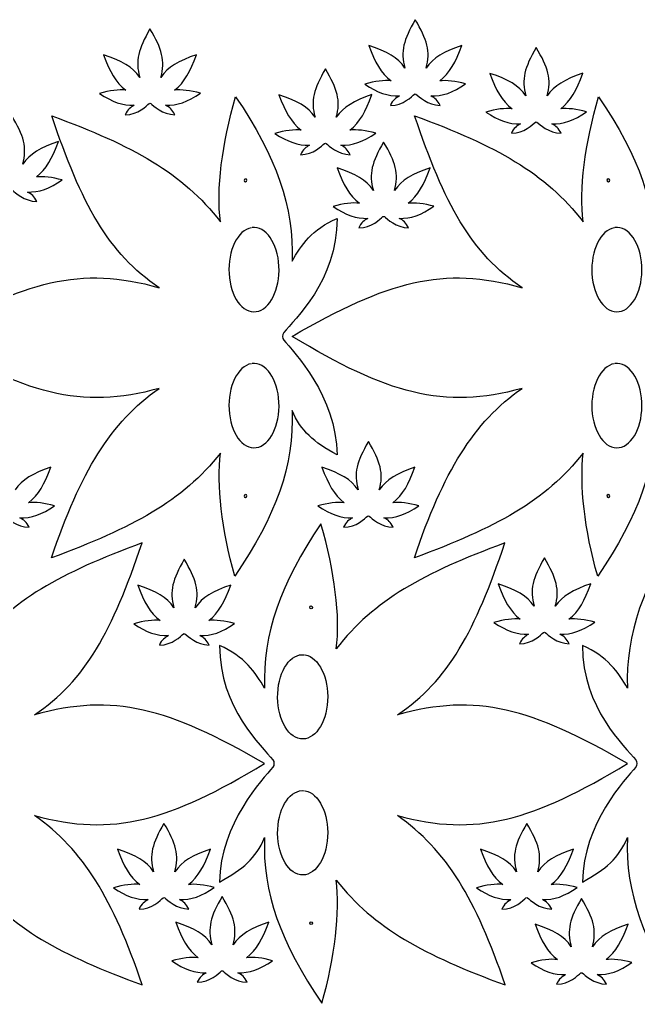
# Model space of a CAD drawing. Extents: x 21 to 5633, y 5 to 1405.
# Drawn here: x 666 to 1535, y 5 to 1387 of the extents above; entities that cross this region are included whole.
import ezdxf

# ---------------------------------------------------------------- set-up
doc = ezdxf.new("R2010")
doc.units = 0
doc.layers.add('mascara_plano_de_corte', color=7, linetype='CONTINUOUS')

msp = doc.modelspace()

# ---------------------------------------------------------------- linework, layer by layer
at = {"layer": 'mascara_plano_de_corte', "color": 7}
for points in [[(1221.901969, 1386.677841)], [(849.448979, 1373.611842)], [(1391.796965, 1347.470842)], [(1095.733973, 1317.494843)], [(1177.503971, 1214.810846)], [(1049.026974, 941.877852)], [(1156.136971, 794.217856)], [(897.522978, 628.77986)], [(1403.335965, 630.68186)], [(1010.319975, 341.967867)], [(1519.921962, 341.967867)], [(868.999978, 257.97887)], [(1378.616966, 257.97887)], [(950.765976, 155.291872)], [(1455.429964, 152.623872)]]:
    msp.add_lwpolyline(points, close=True, dxfattribs=at)
for points in [[(1221.901969, 1386.677841), (1205.49997, 1358.306842), (1200.98397, 1342.115842), (1207.51597, 1318.759843)], [(1237.261969, 1318.759843), (1243.687969, 1341.861842), (1238.741969, 1358.865842), (1221.901969, 1386.677841)], [(849.448979, 1373.611842), (833.046979, 1345.236842), (828.526979, 1329.049843), (835.062979, 1305.693843)], [(864.804978, 1305.693843), (871.233978, 1328.795843), (866.284978, 1345.795842), (849.448979, 1373.611842)], [(1207.51597, 1318.759843), (1197.40597, 1333.865843), (1182.69897, 1341.752842), (1156.761971, 1350.513842)], [(1156.761971, 1350.513842), (1165.655971, 1326.396843), (1173.589971, 1311.916843), (1188.03897, 1300.705843)], [(1287.292968, 1350.568842), (1261.964968, 1342.013842), (1247.347969, 1333.209843), (1237.261969, 1318.759843)], [(1256.351969, 1300.705843), (1270.589968, 1311.884843), (1278.468968, 1326.634843), (1287.292968, 1350.568842)], [(1391.796965, 1347.470842), (1375.394966, 1319.099843), (1370.874966, 1302.912843), (1377.409966, 1279.552844)], [(1407.151965, 1279.552844), (1413.581965, 1302.654843), (1408.632965, 1319.658843), (1391.796965, 1347.470842)], [(835.062979, 1305.693843), (824.948979, 1320.795843), (810.24598, 1328.681843), (784.30498, 1337.443843)], [(784.30498, 1337.443843), (793.20298, 1313.326843), (801.13698, 1298.849844), (815.58198, 1287.638844)], [(914.839977, 1337.502843), (889.511978, 1328.943843), (874.894978, 1320.138843), (864.804978, 1305.693843)], [(883.894978, 1287.638844), (898.132978, 1298.814844), (906.011977, 1313.568843), (914.839977, 1337.502843)], [(1095.733973, 1317.494843), (1079.331973, 1289.123844), (1074.815973, 1272.931844), (1081.351973, 1249.576845)], [(1111.093972, 1249.576845), (1117.522972, 1272.677844), (1112.573972, 1289.677844), (1095.733973, 1317.494843)], [(1188.03897, 1300.705843), (1178.604971, 1301.982843), (1165.097971, 1300.193843), (1151.116971, 1296.201844)], [(1292.710968, 1296.439844), (1279.007968, 1300.357843), (1265.632968, 1301.845843), (1256.351969, 1300.705843)], [(1377.409966, 1279.552844), (1367.296966, 1294.658844), (1352.589966, 1302.545843), (1326.651967, 1311.306843)], [(1326.651967, 1311.306843), (1335.550967, 1287.189844), (1343.479966, 1272.713844), (1357.929966, 1261.502844)], [(1457.187964, 1311.365843), (1431.858964, 1302.806843), (1417.241965, 1294.002844), (1407.151965, 1279.552844)], [(1426.241964, 1261.502844), (1440.479964, 1272.677844), (1448.358964, 1287.431844), (1457.187964, 1311.365843)], [(815.58198, 1287.638844), (806.14798, 1288.916844), (792.64098, 1287.127844), (778.663981, 1283.131844)], [(920.257977, 1283.373844), (906.550977, 1287.287844), (893.179978, 1288.775844), (883.894978, 1287.638844)], [(1151.116971, 1296.201844), (1168.800971, 1284.174844), (1183.69897, 1278.951844), (1199.66797, 1279.533844)], [(1243.772969, 1279.533844), (1259.940969, 1278.849844), (1274.886968, 1284.314844), (1292.710968, 1296.439844)], [(778.663981, 1283.131844), (796.34398, 1271.103844), (811.24198, 1265.881844), (827.210979, 1266.463844)], [(871.315978, 1266.463844), (887.487978, 1265.779844), (902.429977, 1271.248844), (920.257977, 1283.373844)], [(948.304976, 1102.943848), (942.229976, 1147.802847), (950.737976, 1212.045846), (969.737976, 1278.529844)], [(969.737976, 1278.529844), (1026.937974, 1194.435846), (1051.772974, 1123.584848), (1049.003974, 1047.63185)], [(1081.351973, 1249.576845), (1071.237973, 1264.681844), (1056.530974, 1272.568844), (1030.593974, 1281.330844)], [(1030.593974, 1281.330844), (1039.487974, 1257.213845), (1047.421974, 1242.732845), (1061.870973, 1231.521845)], [(1161.128971, 1281.384844), (1135.796972, 1272.826844), (1121.179972, 1264.021844), (1111.093972, 1249.576845)], [(1130.183972, 1231.521845), (1144.421971, 1242.701845), (1152.300971, 1257.451845), (1161.128971, 1281.384844)], [(1187.05097, 1266.259844), (1205.43797, 1266.146844), (1216.98797, 1278.920844), (1220.804969, 1282.002844)], [(1199.66797, 1279.533844), (1194.97997, 1276.873844), (1190.26997, 1273.615844), (1187.05097, 1266.259844)], [(1220.804969, 1282.002844), (1221.429969, 1282.431844), (1222.413969, 1282.404844), (1222.991969, 1282.002844)], [(1222.991969, 1282.002844), (1226.409969, 1279.029844), (1239.640969, 1266.431844), (1256.890969, 1266.259844)], [(1256.890969, 1266.259844), (1253.058969, 1273.205844), (1249.972969, 1276.892844), (1243.772969, 1279.533844)], [(1457.905964, 1102.943848), (1451.831964, 1147.802847), (1460.339963, 1212.045846), (1479.339963, 1278.529844)], [(1479.339963, 1278.529844), (1536.538962, 1194.435846), (1561.374961, 1123.584848), (1558.604961, 1047.63185)], [(814.59798, 1253.189845), (832.983979, 1253.080845), (844.534979, 1265.849844), (848.347979, 1268.935844)], [(827.210979, 1266.463844), (822.522979, 1263.802844), (817.81598, 1260.545844), (814.59798, 1253.189845)], [(848.347979, 1268.935844), (848.972979, 1269.365844), (849.956979, 1269.338844), (850.534979, 1268.935844)], [(850.534979, 1268.935844), (853.956979, 1265.959844), (867.187978, 1253.365845), (884.433978, 1253.189845)], [(884.433978, 1253.189845), (880.601978, 1260.134844), (877.515978, 1263.826844), (871.315978, 1266.463844)], [(1357.929966, 1261.502844), (1348.495966, 1262.779844), (1334.987967, 1260.990844), (1321.007967, 1256.994845)], [(1413.663965, 1240.326845), (1429.831964, 1239.642845), (1444.776964, 1245.111845), (1462.601963, 1257.232845)], [(1462.601963, 1257.232845), (1448.897964, 1261.150844), (1435.526964, 1262.638844), (1426.241964, 1261.502844)], [(670.749983, 1183.857846), (677.175983, 1206.959846), (672.229983, 1223.959845), (655.390984, 1251.775845)], [(862.440978, 1010.299851), (790.60498, 1058.38585), (753.101981, 1128.330848), (711.421982, 1251.693845)], [(711.421982, 1251.693845), (826.124979, 1209.381846), (894.987978, 1171.650847), (948.304976, 1102.943848)], [(1372.042966, 1010.299851), (1300.206967, 1058.38585), (1262.702968, 1128.330848), (1221.022969, 1251.693845)], [(1221.022969, 1251.693845), (1335.726967, 1209.381846), (1404.585965, 1171.650847), (1457.905964, 1102.943848)], [(1321.007967, 1256.994845), (1338.690967, 1244.967845), (1353.589966, 1239.744845), (1369.558966, 1240.326845)], [(1061.870973, 1231.521845), (1052.437974, 1232.799845), (1038.929974, 1231.009845), (1024.948974, 1227.017845)], [(1166.542971, 1227.256845), (1152.839971, 1231.170845), (1139.464972, 1232.662845), (1130.183972, 1231.521845)], [(1356.944966, 1227.052845), (1375.327966, 1226.943845), (1386.882965, 1239.713845), (1390.694965, 1242.799845)], [(1369.558966, 1240.326845), (1364.870966, 1237.666845), (1360.163966, 1234.408845), (1356.944966, 1227.052845)], [(1390.694965, 1242.799845), (1391.319965, 1243.228845), (1392.304965, 1243.197845), (1392.882965, 1242.799845)], [(1392.882965, 1242.799845), (1396.304965, 1239.822845), (1409.534965, 1227.228845), (1426.780964, 1227.052845)], [(1426.780964, 1227.052845), (1422.948964, 1233.998845), (1419.862965, 1237.689845), (1413.663965, 1240.326845)], [(1024.948974, 1227.017845), (1042.632974, 1214.990846), (1057.530974, 1209.767846), (1073.499973, 1210.349846)], [(1117.604972, 1210.349846), (1133.772972, 1209.666846), (1148.718971, 1215.131846), (1166.542971, 1227.256845)], [(720.784982, 1215.666846), (695.452983, 1207.107846), (680.835983, 1198.302846), (670.749983, 1183.857846)], [(689.839983, 1165.802847), (704.077982, 1176.978847), (711.956982, 1191.732846), (720.784982, 1215.666846)], [(1060.886973, 1197.076846), (1079.269973, 1196.963846), (1090.823973, 1209.736846), (1094.636973, 1212.818846)], [(1073.499973, 1210.349846), (1068.812973, 1207.689846), (1064.104973, 1204.431846), (1060.886973, 1197.076846)], [(1094.636973, 1212.818846), (1095.261973, 1213.248846), (1096.245973, 1213.220846), (1096.823973, 1212.818846)], [(1096.823973, 1212.818846), (1100.245972, 1209.842846), (1113.472972, 1197.248846), (1130.722972, 1197.076846)], [(1130.722972, 1197.076846), (1126.890972, 1204.021846), (1123.804972, 1207.709846), (1117.604972, 1210.349846)], [(1177.503971, 1214.810846), (1161.101971, 1186.439846), (1156.581971, 1170.248847), (1163.116971, 1146.892847)], [(1192.85897, 1146.892847), (1199.28897, 1169.994847), (1194.33997, 1186.994846), (1177.503971, 1214.810846)], [(1163.116971, 1146.892847), (1153.003971, 1161.998847), (1138.300972, 1169.881847), (1112.358972, 1178.646847)], [(1112.358972, 1178.646847), (1121.257972, 1154.529847), (1129.190972, 1140.049847), (1143.636971, 1128.838848)], [(1242.894969, 1178.701847), (1217.56597, 1170.142847), (1202.94897, 1161.338847), (1192.85897, 1146.892847)], [(1211.94897, 1128.838848), (1226.187969, 1140.017847), (1234.065969, 1154.767847), (1242.894969, 1178.701847)], [(677.261983, 1144.627847), (693.429983, 1143.943847), (708.374982, 1149.412847), (726.198982, 1161.537847)], [(726.198982, 1161.537847), (712.495982, 1165.451847), (699.120983, 1166.939847), (689.839983, 1165.802847)], [(983.308975, 1163.158847), (982.202975, 1163.045847), (981.394975, 1162.064847), (981.499975, 1160.959847)], [(981.499975, 1160.959847), (981.604975, 1159.853847), (982.581975, 1159.041847), (983.687975, 1159.142847)], [(985.519975, 1161.318847), (985.429975, 1162.424847), (984.460975, 1163.248847), (983.354975, 1163.162847)], [(983.687975, 1159.142847), (984.792975, 1159.240847), (985.612975, 1160.213847), (985.519975, 1161.318847)], [(1492.905963, 1163.158847), (1491.804963, 1163.045847), (1490.995963, 1162.064847), (1491.101963, 1160.959847)], [(1491.101963, 1160.959847), (1491.206963, 1159.853847), (1492.183963, 1159.041847), (1493.288963, 1159.142847)], [(1495.120963, 1161.318847), (1495.030963, 1162.424847), (1494.062963, 1163.248847), (1492.956963, 1163.162847)], [(1493.288963, 1159.142847), (1494.394963, 1159.240847), (1495.214963, 1160.213847), (1495.120963, 1161.318847)], [(656.479984, 1147.099847), (659.901984, 1144.123847), (673.128983, 1131.529848), (690.378983, 1131.353848)], [(690.378983, 1131.353848), (686.546983, 1138.299848), (683.460983, 1141.990847), (677.261983, 1144.627847)], [(1143.636971, 1128.838848), (1134.202972, 1130.115848), (1120.694972, 1128.326848), (1106.718972, 1124.330848)], [(1106.718972, 1124.330848), (1124.397972, 1112.306848), (1139.296972, 1107.084848), (1155.265971, 1107.666848)], [(1199.37097, 1107.666848), (1215.54297, 1106.982848), (1230.483969, 1112.447848), (1248.312969, 1124.572848)], [(1248.312969, 1124.572848), (1234.604969, 1128.486848), (1221.233969, 1129.978848), (1211.94897, 1128.838848)], [(1112.132972, 1107.627848), (1112.659972, 1020.18585), (1051.925974, 965.248852), (1037.257974, 947.111852)], [(1049.003974, 1047.63185), (1061.655973, 1069.924849), (1077.155973, 1092.318849), (1112.132972, 1107.627848)], [(1142.651971, 1094.392849), (1161.038971, 1094.279849), (1172.589971, 1107.052848), (1176.401971, 1110.134848)], [(1155.265971, 1107.666848), (1150.577971, 1105.006848), (1145.870971, 1101.744848), (1142.651971, 1094.392849)], [(1176.401971, 1110.134848), (1177.026971, 1110.564848), (1178.011971, 1110.537848), (1178.589971, 1110.134848)], [(1178.589971, 1110.134848), (1182.01197, 1107.158848), (1195.24197, 1094.564849), (1212.48797, 1094.392849)], [(1212.48797, 1094.392849), (1208.65597, 1101.338848), (1205.56997, 1105.025848), (1199.37097, 1107.666848)], [(991.964975, 1094.494849), (972.722976, 1091.209849), (958.667976, 1062.385849), (960.499976, 1029.97085)], [(1030.558974, 1040.46785), (1028.964974, 1072.916849), (1012.108975, 1097.107849), (992.827975, 1094.623849)], [(1501.565962, 1094.494849), (1482.323963, 1091.209849), (1468.269963, 1062.385849), (1470.101963, 1029.97085)], [(1540.159961, 1040.46385), (1538.565962, 1072.912849), (1521.710962, 1097.107849), (1502.425962, 1094.623849)], [(539.425987, 941.877852), (674.362983, 1019.888851), (751.362981, 1041.36985), (862.440978, 1010.299851)], [(998.628975, 976.599852), (1017.890975, 979.486852), (1032.155974, 1008.013851), (1030.558974, 1040.46785)], [(1049.026974, 941.877852), (1183.96497, 1019.888851), (1260.960968, 1041.36985), (1372.042966, 1010.299851)], [(1508.226962, 976.599852), (1527.491962, 979.486852), (1541.757961, 1008.013851), (1540.159961, 1040.46385)], [(960.499976, 1029.97085), (962.331976, 997.556851), (979.362976, 973.717852), (998.628975, 976.599852)], [(1470.101963, 1029.97085), (1471.933963, 997.556851), (1488.964963, 973.717852), (1508.226962, 976.599852)], [(862.440978, 868.842854), (752.573981, 838.267855), (671.710983, 861.795854), (539.425987, 941.877852)], [(1037.257974, 947.111852), (1035.210974, 944.138852), (1035.347974, 939.451853), (1037.257974, 936.701853)], [(1372.042966, 868.842854), (1262.175968, 838.267855), (1181.31297, 861.795854), (1049.026974, 941.877852)], [(1037.257974, 936.701853), (1051.409974, 920.435853), (1111.304972, 857.517855), (1112.132972, 775.482857)], [(991.964975, 903.541853), (972.722976, 900.256853), (958.667976, 871.431854), (960.499976, 839.017855)], [(1030.558974, 849.513855), (1028.964974, 881.963854), (1012.108975, 906.154853), (992.827975, 903.670853)], [(1501.565962, 903.541853), (1482.323963, 900.256853), (1468.269963, 871.431854), (1470.101963, 839.017855)], [(1540.159961, 849.513855), (1538.565962, 881.963854), (1521.710962, 906.154853), (1502.425962, 903.670853)], [(711.159982, 630.88186), (751.858981, 751.342857), (793.73398, 820.861855), (862.440978, 868.842854)], [(1220.761969, 630.88186), (1261.460968, 751.342857), (1303.335967, 820.861855), (1372.042966, 868.842854)], [(998.628975, 785.646856), (1017.890975, 788.533856), (1032.155974, 817.064856), (1030.558974, 849.513855)], [(1508.226962, 785.646856), (1527.491962, 788.533856), (1541.757961, 817.064856), (1540.159961, 849.513855)], [(960.499976, 839.017855), (962.331976, 806.603856), (979.362976, 782.763856), (998.628975, 785.646856)], [(1049.003974, 837.865855), (1052.257974, 760.967857), (1026.261974, 689.896859), (968.597976, 605.119861)], [(1112.132972, 775.482857), (1079.101973, 793.713856), (1061.558973, 808.381856), (1049.003974, 837.865855)], [(1470.101963, 839.017855), (1471.933963, 806.603856), (1488.964963, 782.763856), (1508.226962, 785.646856)], [(1558.604961, 837.865855), (1561.858961, 760.967857), (1535.862962, 689.896859), (1478.198963, 605.119861)], [(1156.136971, 794.217856), (1139.733972, 765.842857), (1135.214972, 749.654857), (1141.749971, 726.299858)], [(1171.491971, 726.299858), (1177.921971, 749.400857), (1172.972971, 766.400857), (1156.136971, 794.217856)], [(948.304976, 778.045857), (895.144978, 710.330858), (824.983979, 672.865859), (711.159982, 630.88186)], [(968.597976, 605.119861), (949.972976, 670.291859), (942.886976, 733.896858), (948.304976, 778.045857)], [(1457.905964, 778.045857), (1404.745965, 710.330858), (1334.585967, 672.865859), (1220.761969, 630.88186)], [(1478.198963, 605.119861), (1459.573964, 670.291859), (1452.487964, 733.896858), (1457.905964, 778.045857)], [(710.007982, 758.107857), (684.679983, 749.549857), (670.062983, 740.744857), (659.972984, 726.299858)], [(679.065983, 708.244858), (693.300983, 719.420858), (701.179982, 734.174858), (710.007982, 758.107857)], [(1141.749971, 726.299858), (1131.636972, 741.400857), (1116.933972, 749.287857), (1090.991973, 758.052857)], [(1090.991973, 758.052857), (1099.890973, 733.931858), (1107.823972, 719.455858), (1122.269972, 708.244858)], [(1221.526969, 758.107857), (1196.19897, 749.549857), (1181.58197, 740.744857), (1171.491971, 726.299858)], [(1190.58197, 708.244858), (1204.81997, 719.420858), (1212.69897, 734.174858), (1221.526969, 758.107857)], [(983.308975, 719.670858), (982.202975, 719.560858), (981.394975, 718.576858), (981.499975, 717.470858)], [(985.519975, 717.830858), (985.429975, 718.935858), (984.460975, 719.760858), (983.354975, 719.674858)], [(1492.905963, 719.670858), (1491.804963, 719.560858), (1490.995963, 718.576858), (1491.101963, 717.470858)], [(1495.120963, 717.830858), (1495.030963, 718.935858), (1494.062963, 719.760858), (1492.956963, 719.674858)], [(715.425982, 703.978858), (701.722982, 707.892858), (688.347983, 709.384858), (679.065983, 708.244858)], [(981.499975, 717.470858), (981.604975, 716.369858), (982.581975, 715.556858), (983.687975, 715.654858)], [(983.687975, 715.654858), (984.792975, 715.752858), (985.612975, 716.724858), (985.519975, 717.830858)], [(1122.269972, 708.244858), (1112.835972, 709.521858), (1099.327973, 707.732858), (1085.351973, 703.736858)], [(1226.940969, 703.978858), (1213.23797, 707.892858), (1199.86697, 709.384858), (1190.58197, 708.244858)], [(1491.101963, 717.470858), (1491.206963, 716.369858), (1492.183963, 715.556858), (1493.288963, 715.654858)], [(1493.288963, 715.654858), (1494.394963, 715.752858), (1495.214963, 716.724858), (1495.120963, 717.830858)], [(666.483983, 687.072859), (682.655983, 686.388859), (697.597983, 691.853859), (715.425982, 703.978858)], [(1085.351973, 703.736858), (1103.030972, 691.709859), (1117.929972, 686.490859), (1133.897972, 687.072859)], [(1178.003971, 687.072859), (1194.17597, 686.388859), (1209.11697, 691.853859), (1226.940969, 703.978858)], [(645.702984, 689.541859), (649.124984, 686.564859), (662.354983, 673.970859), (679.601983, 673.795859)], [(679.601983, 673.795859), (675.769983, 680.744859), (672.687983, 684.431859), (666.483983, 687.072859)], [(1089.612973, 678.619859), (1032.413974, 594.521861), (1007.577975, 523.670863), (1010.343975, 447.720865)], [(1111.046972, 503.033863), (1117.116972, 547.888862), (1108.608972, 612.131861), (1089.612973, 678.619859)], [(1121.284972, 673.795859), (1139.671972, 673.685859), (1151.222971, 686.455859), (1155.034971, 689.541859)], [(1133.897972, 687.072859), (1129.210972, 684.412859), (1124.503972, 681.150859), (1121.284972, 673.795859)], [(1155.034971, 689.541859), (1155.659971, 689.970859), (1156.644971, 689.943859), (1157.222971, 689.541859)], [(1157.222971, 689.541859), (1160.644971, 686.564859), (1173.874971, 673.970859), (1191.12097, 673.795859)], [(1191.12097, 673.795859), (1187.28897, 680.744859), (1184.20297, 684.431859), (1178.003971, 687.072859)], [(1599.21096, 678.619859), (1542.011961, 594.521861), (1517.175962, 523.670863), (1519.944962, 447.720865)], [(838.323979, 651.77986), (723.620982, 609.470861), (654.761984, 571.740862), (601.444985, 503.033863)], [(687.308983, 410.384866), (759.140981, 458.474865), (796.64498, 528.416863), (838.323979, 651.77986)], [(1347.925966, 651.77986), (1233.222969, 609.470861), (1164.362971, 571.740862), (1111.046972, 503.033863)], [(1196.90597, 410.384866), (1268.741968, 458.474865), (1306.245967, 528.416863), (1347.925966, 651.77986)], [(897.522978, 628.77986), (881.120978, 600.408861), (876.604978, 584.217861), (883.136978, 560.861862)], [(912.878977, 560.861862), (919.308977, 583.963861), (914.362977, 600.967861), (897.522978, 628.77986)], [(1403.335965, 630.68186), (1386.933965, 602.310861), (1382.417965, 586.119861), (1388.952965, 562.763862)], [(1418.694965, 562.763862), (1425.124964, 585.865861), (1420.175964, 602.869861), (1403.335965, 630.68186)], [(1388.952965, 562.763862), (1378.839966, 577.869862), (1364.132966, 585.756861), (1338.194967, 594.517861)], [(1338.194967, 594.517861), (1347.089966, 570.400862), (1355.022966, 555.920862), (1369.472966, 544.709862)], [(1468.729963, 594.572861), (1443.401964, 586.013861), (1428.780964, 577.209862), (1418.694965, 562.763862)], [(1437.784964, 544.709862), (1452.022964, 555.888862), (1459.901964, 570.638862), (1468.729963, 594.572861)], [(883.136978, 560.861862), (873.026978, 575.967862), (858.319979, 583.853861), (832.382979, 592.615861)], [(832.382979, 592.615861), (841.276979, 568.498862), (849.210979, 554.017862), (863.655978, 542.810862)], [(962.913976, 592.670861), (937.585977, 584.115861), (922.968977, 575.310862), (912.878977, 560.861862)], [(931.972977, 542.810862), (946.210976, 553.986862), (954.085976, 568.736862), (962.913976, 592.670861)], [(1075.659973, 559.228862), (1074.554973, 559.326862), (1073.733973, 560.299862), (1073.827973, 561.404862)], [(1073.827973, 561.404862), (1073.917973, 562.509862), (1074.886973, 563.334862), (1075.991973, 563.252862)], [(1077.847973, 561.049862), (1077.741973, 559.943862), (1076.765973, 559.131862), (1075.659973, 559.228862)], [(1076.042973, 563.244862), (1077.144973, 563.134862), (1077.952973, 562.150862), (1077.847973, 561.049862)], [(863.655978, 542.810862), (854.226979, 544.084862), (840.718979, 542.295862), (826.737979, 538.302863)], [(968.331976, 538.541863), (954.628976, 542.459862), (941.253976, 543.947862), (931.972977, 542.810862)], [(1369.472966, 544.709862), (1360.038966, 545.986862), (1346.530966, 544.197862), (1332.550967, 540.205862)], [(1332.550967, 540.205862), (1350.233966, 528.177863), (1365.132966, 522.955863), (1381.101965, 523.537863)], [(1425.206964, 523.537863), (1441.374964, 522.853863), (1456.319964, 528.318863), (1474.144963, 540.443862)], [(1474.144963, 540.443862), (1460.440963, 544.357862), (1447.065964, 545.849862), (1437.784964, 544.709862)], [(826.737979, 538.302863), (844.421979, 526.275863), (859.315979, 521.052863), (875.288978, 521.634863)], [(919.394977, 521.634863), (935.562977, 520.951863), (950.503976, 526.416863), (968.331976, 538.541863)], [(1368.487966, 510.263863), (1386.870965, 510.150863), (1398.425965, 522.924863), (1402.237965, 526.006863)], [(1402.237965, 526.006863), (1402.862965, 526.435863), (1403.847965, 526.408863), (1404.425965, 526.006863)], [(1404.425965, 526.006863), (1407.847965, 523.029863), (1421.073964, 510.435863), (1438.323964, 510.263863)], [(862.671978, 508.361863), (881.058978, 508.252863), (892.608978, 521.021863), (896.421978, 524.103863)], [(875.288978, 521.634863), (870.601978, 518.974863), (865.890978, 515.717863), (862.671978, 508.361863)], [(896.421978, 524.103863), (897.046978, 524.537863), (898.034978, 524.506863), (898.612978, 524.103863)], [(898.612978, 524.103863), (902.030977, 521.131863), (915.261977, 508.537863), (932.511977, 508.361863)], [(932.511977, 508.361863), (928.675977, 515.306863), (925.593977, 518.994863), (919.394977, 521.634863)], [(1381.101965, 523.537863), (1376.413966, 520.877863), (1371.706966, 517.619863), (1368.487966, 510.263863)], [(1438.323964, 510.263863), (1434.491964, 517.209863), (1431.405964, 520.896863), (1425.206964, 523.537863)], [(947.214976, 507.717863), (946.686976, 420.275865), (1007.421975, 365.334867), (1022.089974, 347.197867)], [(1010.343975, 447.720865), (997.694975, 470.009864), (982.190975, 492.408864), (947.214976, 507.717863)], [(1456.815964, 507.717863), (1456.288964, 420.275865), (1517.022962, 365.334867), (1531.690962, 347.197867)], [(1519.944962, 447.720865), (1507.292962, 470.009864), (1491.792963, 492.408864), (1456.815964, 507.717863)], [(1028.788974, 440.552865), (1030.382974, 473.002864), (1047.241974, 497.193864), (1066.522973, 494.709864)], [(1067.386973, 494.580864), (1086.624973, 491.295864), (1100.679972, 462.474864), (1098.847973, 430.060865)], [(1010.319975, 341.967867), (875.382978, 419.974866), (798.38698, 441.455865), (687.308983, 410.384866)], [(1060.722973, 376.689867), (1041.460974, 379.572867), (1027.194974, 408.103866), (1028.788974, 440.552865)], [(1098.847973, 430.060865), (1097.015973, 397.646866), (1079.983973, 373.802867), (1060.722973, 376.689867)], [(1519.921962, 341.967867), (1384.983965, 419.974866), (1307.987967, 441.455865), (1196.90597, 410.384866)], [(1022.089974, 347.197867), (1024.136974, 344.228867), (1023.999974, 339.541868), (1022.089974, 336.791868)], [(1531.690962, 347.197867), (1533.737962, 344.228867), (1533.601962, 339.541868), (1531.690962, 336.791868)], [(687.308983, 268.927869), (797.17598, 238.35387), (878.034978, 261.881869), (1010.319975, 341.967867)], [(1022.089974, 336.791868), (1007.940975, 320.521868), (948.042976, 257.60387), (947.214976, 175.568872)], [(1196.90597, 268.927869), (1306.776967, 238.35387), (1387.636965, 261.881869), (1519.921962, 341.967867)], [(1531.690962, 336.791868), (1517.538962, 320.521868), (1457.644964, 257.60387), (1456.815964, 175.568872)], [(1028.788974, 249.59987), (1030.382974, 282.049869), (1047.241974, 306.240868), (1066.522973, 303.756868)], [(1067.386973, 303.627868), (1086.624973, 300.342868), (1100.679972, 271.521869), (1098.847973, 239.10787)], [(838.589979, 30.967875), (797.89098, 151.427872), (756.015981, 220.95187), (687.308983, 268.927869)], [(1348.187966, 30.967875), (1307.487967, 151.427872), (1265.616968, 220.95187), (1196.90597, 268.927869)], [(868.999978, 257.97887), (852.597979, 229.60387), (848.081979, 213.416871), (854.612979, 190.060871)], [(884.354978, 190.060871), (890.784978, 213.162871), (885.839978, 230.16287), (868.999978, 257.97887)], [(1060.722973, 185.736871), (1041.460974, 188.619871), (1027.194974, 217.150871), (1028.788974, 249.59987)], [(1378.616966, 257.97887), (1362.214966, 229.60387), (1357.698966, 213.416871), (1364.229966, 190.060871)], [(1393.972965, 190.060871), (1400.401965, 213.162871), (1395.456965, 230.16287), (1378.616966, 257.97887)], [(947.214976, 175.568872), (980.249975, 193.802871), (997.792975, 208.470871), (1010.343975, 237.95587)], [(1010.343975, 237.95587), (1007.093975, 161.056872), (1033.089974, 89.986874), (1090.753973, 5.205876)], [(1098.847973, 239.10787), (1097.015973, 206.693871), (1079.983973, 182.849871), (1060.722973, 185.736871)], [(1456.815964, 175.568872), (1489.851963, 193.802871), (1507.394962, 208.470871), (1519.944962, 237.95587)], [(1519.944962, 237.95587), (1516.690962, 161.056872), (1542.690961, 89.986874), (1600.35196, 5.205876)], [(854.612979, 190.060871), (844.503979, 205.162871), (829.796979, 213.049871), (803.85898, 221.81087)], [(803.85898, 221.81087), (812.75398, 197.693871), (820.687979, 183.217871), (835.132979, 172.006872)], [(934.390977, 221.86987), (909.062977, 213.310871), (894.444978, 204.506871), (884.354978, 190.060871)], [(903.448977, 172.006872), (917.687977, 183.181871), (925.562977, 197.935871), (934.390977, 221.86987)], [(1364.229966, 190.060871), (1354.120966, 205.162871), (1339.413967, 213.049871), (1313.476967, 221.81087)], [(1313.476967, 221.81087), (1322.370967, 197.693871), (1330.304967, 183.217871), (1344.749966, 172.006872)], [(1444.007964, 221.86987), (1418.679965, 213.310871), (1404.062965, 204.506871), (1393.972965, 190.060871)], [(1413.065965, 172.006872), (1427.304964, 183.181871), (1435.179964, 197.935871), (1444.007964, 221.86987)], [(601.444985, 178.131872), (654.601984, 110.420873), (724.761982, 72.951874), (838.589979, 30.967875)], [(835.132979, 172.006872), (825.702979, 173.283872), (812.19498, 171.494872), (798.21498, 167.498872)], [(798.21498, 167.498872), (815.89798, 155.470872), (830.792979, 150.248872), (846.765979, 150.830872)], [(890.870978, 150.830872), (907.038977, 150.146872), (921.979977, 155.615872), (939.808977, 167.740872)], [(939.808977, 167.740872), (926.104977, 171.654872), (912.729977, 173.142872), (903.448977, 172.006872)], [(1090.753973, 5.205876), (1109.374972, 70.381874), (1116.460972, 133.986873), (1111.046972, 178.131872)], [(1111.046972, 178.131872), (1164.202971, 110.420873), (1234.362969, 72.951874), (1348.187966, 30.967875)], [(1344.749966, 172.006872), (1335.319967, 173.283872), (1321.812967, 171.494872), (1307.831967, 167.498872)], [(1307.831967, 167.498872), (1325.515967, 155.470872), (1340.409966, 150.248872), (1356.382966, 150.830872)], [(1400.487965, 150.830872), (1416.655965, 150.146872), (1431.597964, 155.615872), (1449.425964, 167.740872)], [(1449.425964, 167.740872), (1435.722964, 171.654872), (1422.347964, 173.142872), (1413.065965, 172.006872)], [(834.147979, 137.556873), (852.534979, 137.447873), (864.085978, 150.217872), (867.897978, 153.302872)], [(867.897978, 153.302872), (868.522978, 153.732872), (869.511978, 153.705872), (870.089978, 153.302872)], [(870.089978, 153.302872), (873.507978, 150.326872), (886.737978, 137.732873), (903.987977, 137.556873)], [(950.765976, 155.291872), (934.362977, 126.920873), (929.847977, 110.732873), (936.382977, 87.373874)], [(966.124976, 87.373874), (972.554976, 110.474873), (967.604976, 127.478873), (950.765976, 155.291872)], [(1343.765966, 137.556873), (1362.151966, 137.447873), (1373.702966, 150.217872), (1377.515966, 153.302872)], [(1377.515966, 153.302872), (1378.140966, 153.732872), (1379.128966, 153.705872), (1379.706966, 153.302872)], [(1379.706966, 153.302872), (1383.124965, 150.326872), (1396.354965, 137.732873), (1413.604965, 137.556873)], [(1455.429964, 152.623872), (1439.026964, 124.252873), (1434.511964, 108.060873), (1441.042964, 84.705874)], [(1470.788963, 84.705874), (1477.214963, 107.806873), (1472.269963, 124.810873), (1455.429964, 152.623872)], [(846.765979, 150.830872), (842.077979, 148.170872), (837.366979, 144.912872), (834.147979, 137.556873)], [(903.987977, 137.556873), (900.151977, 144.502872), (897.069978, 148.193872), (890.870978, 150.830872)], [(1356.382966, 150.830872), (1351.694966, 148.170872), (1346.983966, 144.912872), (1343.765966, 137.556873)], [(1413.604965, 137.556873), (1409.769965, 144.502872), (1406.687965, 148.193872), (1400.487965, 150.830872)], [(936.382977, 87.373874), (926.269977, 102.478873), (911.562977, 110.365873), (885.624978, 119.127873)], [(885.624978, 119.127873), (894.519978, 95.009874), (902.452977, 80.533874), (916.901977, 69.322874)], [(1016.159975, 119.185873), (990.827975, 110.627873), (976.210976, 101.822873), (966.124976, 87.373874)], [(985.214975, 69.322874), (999.452975, 80.498874), (1007.331975, 95.252874), (1016.159975, 119.185873)], [(1075.659973, 115.740873), (1074.554973, 115.838873), (1073.733973, 116.810873), (1073.827973, 117.916873)], [(1073.827973, 117.916873), (1073.917973, 119.021873), (1074.886973, 119.849873), (1075.991973, 119.763873)], [(1077.847973, 117.560873), (1077.741973, 116.455873), (1076.765973, 115.642873), (1075.659973, 115.740873)], [(1076.042973, 119.759873), (1077.144973, 119.646873), (1077.952973, 118.666873), (1077.847973, 117.560873)], [(1441.042964, 84.705874), (1430.933964, 99.810874), (1416.226965, 107.697873), (1390.288965, 116.459873)], [(1390.288965, 116.459873), (1399.183965, 92.342874), (1407.116965, 77.861874), (1421.562964, 66.650874)], [(1520.819962, 116.513873), (1495.491963, 107.959873), (1480.874963, 99.154874), (1470.788963, 84.705874)], [(1489.878963, 66.650874), (1504.116962, 77.830874), (1511.991962, 92.580874), (1520.819962, 116.513873)], [(916.901977, 69.322874), (907.468977, 70.599874), (893.960978, 68.810874), (879.979978, 64.814874)], [(1021.573974, 65.052874), (1007.870975, 68.970874), (994.495975, 70.459874), (985.214975, 69.322874)], [(879.979978, 64.814874), (897.663978, 52.787875), (912.562977, 47.564875), (928.530977, 48.146875)], [(972.636976, 48.146875), (988.804975, 47.463875), (1003.749975, 52.931875), (1021.573974, 65.052874)], [(1421.562964, 66.650874), (1412.132965, 67.927874), (1398.624965, 66.138874), (1384.644965, 62.146874)], [(1384.644965, 62.146874), (1402.327965, 50.119875), (1417.226965, 44.896875), (1433.194964, 45.478875)], [(1477.300963, 45.478875), (1493.468963, 44.795875), (1508.413962, 50.259875), (1526.237962, 62.384874)], [(1526.237962, 62.384874), (1512.534962, 66.302874), (1499.159963, 67.791874), (1489.878963, 66.650874)], [(915.917977, 34.873875), (934.300977, 34.763875), (945.854976, 47.533875), (949.667976, 50.619875)], [(928.530977, 48.146875), (923.843977, 45.486875), (919.136977, 42.228875), (915.917977, 34.873875)], [(949.667976, 50.619875), (950.292976, 51.049875), (951.276976, 51.017875), (951.854976, 50.619875)], [(951.854976, 50.619875), (955.276976, 47.642875), (968.503976, 35.049875), (985.753975, 34.873875)], [(985.753975, 34.873875), (981.921975, 41.818875), (978.835976, 45.509875), (972.636976, 48.146875)], [(1420.577964, 32.205875), (1438.964964, 32.095875), (1450.515964, 44.865875), (1454.331964, 47.947875)], [(1433.194964, 45.478875), (1428.507964, 42.818875), (1423.796964, 39.560875), (1420.577964, 32.205875)], [(1454.331964, 47.947875), (1454.952964, 48.381875), (1455.940964, 48.349875), (1456.519964, 47.947875)], [(1456.519964, 47.947875), (1459.937964, 44.974875), (1473.167963, 32.381875), (1490.417963, 32.205875)], [(1490.417963, 32.205875), (1486.581963, 39.150875), (1483.499963, 42.838875), (1477.300963, 45.478875)]]:
    msp.add_open_spline(points, degree=3, dxfattribs=at)

doc.saveas('drawing.dxf')
